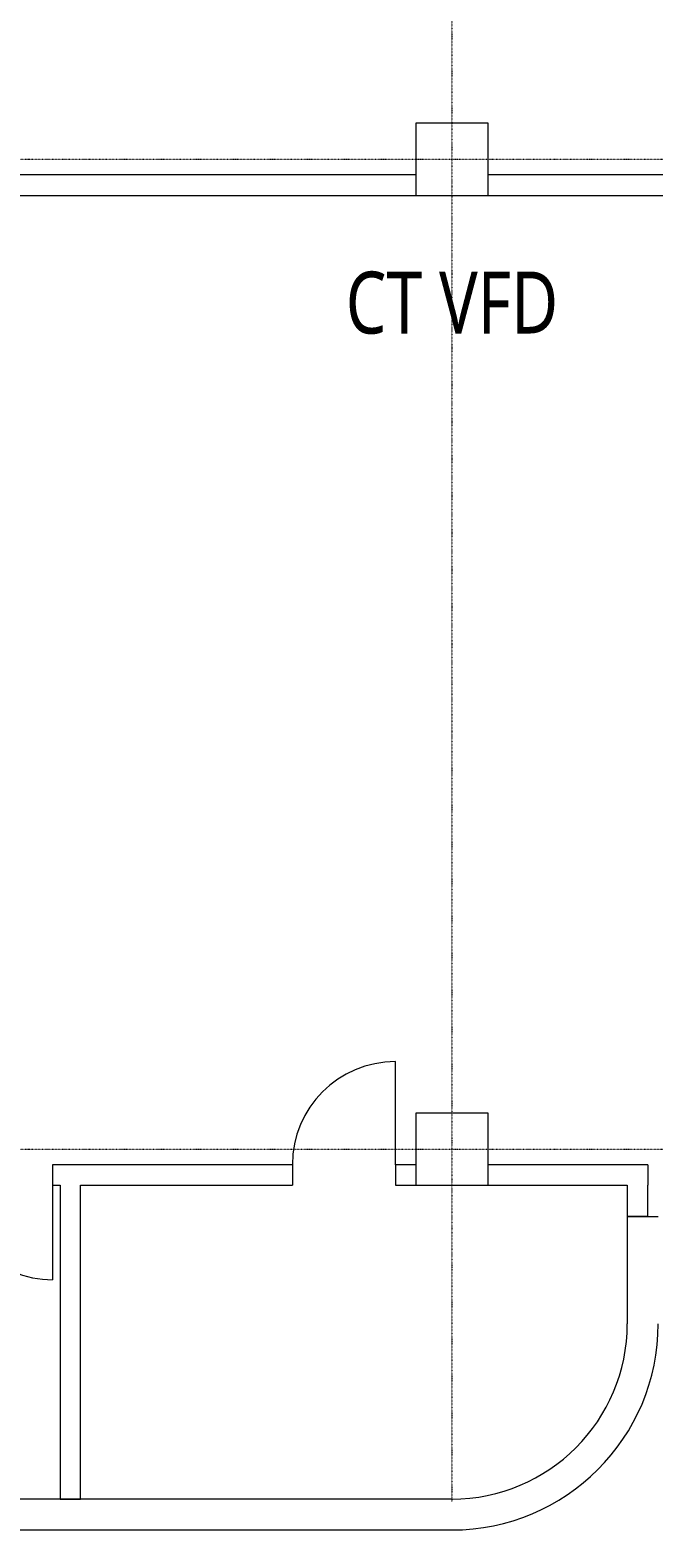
# Model space of a CAD drawing. Extents: x -177831 to -125285, y 4933 to 73531.
# Drawn here: x -166073 to -160031, y 4933 to 19478 of the extents above; entities that cross this region are included whole.
import ezdxf

# ---------------------------------------------------------------- set-up
doc = ezdxf.new("R2010")
doc.units = 0
doc.header["$LTSCALE"] = 15
doc.linetypes.add('CUP- L30$0$JJP_三點線', pattern=[0.9, 0.3, -0.15, 0, -0.15, 0, -0.15, 0, -0.15])
for name, color, linetype in [('CUP- L30$0$A-TEXT.Newcub', 252, 'Continuous'), ('CUP- L30$0$A-WALL-EX.Newcub', 252, 'Continuous'), ('CUP- L30$0$A-WALL-IN.Newcub', 252, 'Continuous'), ('CUP- L30$0$Door', 252, 'Continuous'), ('CUP- L30$0$S-COL.Newcub', 252, 'Continuous'), ('CUP- L30$0$S-GRID.Newcub', 252, 'Continuous')]:
    doc.layers.add(name, color=color, linetype=linetype)
doc.styles.add('CUP- L30$0$Standard', font='', dxfattribs={"width": 0.8})
doc.styles.get('CUP- L30$0$Standard').set_extended_font_data('Microsoft JhengHei')

# ---------------------------------------------------------------- blocks, each defined once
blk = doc.blocks.new('CUP- L30')
at = {"layer": 'CUP- L30$0$A-WALL-EX.Newcub', "lineweight": 0, "flags": 128}
for points in [[(-160282, 7974), (-160282, 6933)], [(-160282, 7974), (-159981, 7974)], [(-161981, 5233), (-172581, 5233)], [(-172581, 4933), (-161981, 4933)]]:
    blk.add_lwpolyline(points, dxfattribs=at)
at = {"layer": 'CUP- L30$0$A-WALL-EX.Newcub', "lineweight": 0}
for radius, end in [(2000, 359.9992), (1700, 359.9991)]:
    blk.add_arc((-161981, 6933), radius, 270, end, dxfattribs=at)
at = {"layer": 'CUP- L30$0$A-WALL-IN.Newcub', "lineweight": 0}
for p, q in [((-165854, 8475), (-165854, 8360)), ((-163529, 8475), (-163529, 8360)), ((-162529, 8475), (-162529, 8360)), ((-165854, 8360), (-165854, 8275)), ((-163529, 8360), (-163529, 8275)), ((-162529, 8360), (-162529, 8275))]:
    blk.add_line(p, q, dxfattribs=at)
at = {"layer": 'CUP- L30$0$A-WALL-IN.Newcub', "lineweight": 0, "flags": 128}
for points in [[(-162331, 18075), (-172431, 18075)], [(-151531, 18075), (-161631, 18075)], [(-167181, 17875), (-162331, 17875)], [(-161631, 17875), (-151531, 17875)], [(-163529, 8475), (-165854, 8475)], [(-162331, 8475), (-162529, 8475)], [(-160081, 8475), (-161631, 8475)], [(-160081, 8475), (-160081, 8275)], [(-165854, 8275), (-165782, 8275)], [(-165782, 8275), (-165782, 5233)], [(-165582, 8275), (-163529, 8275)], [(-165582, 5233), (-165582, 8275)], [(-162529, 8275), (-162331, 8275)], [(-161631, 8275), (-160282, 8275)], [(-160282, 8275), (-160282, 7974)], [(-160081, 7974), (-160081, 8275)], [(-160081, 7974), (-160282, 7974)], [(-165782, 5233), (-165582, 5233)]]:
    blk.add_lwpolyline(points, dxfattribs=at)
at = {"layer": 'CUP- L30$0$Door', "lineweight": 0}
for p, q in [((-162529, 8475), (-162529, 9475)), ((-165854, 8475), (-165854, 8360)), ((-165854, 8475), (-165854, 8360)), ((-163529, 8475), (-163529, 8360)), ((-163529, 8475), (-163529, 8360)), ((-162529, 8475), (-162529, 8360)), ((-162529, 8475), (-162529, 8360)), ((-165854, 8360), (-165854, 7360)), ((-165854, 8360), (-165854, 8275)), ((-163529, 8360), (-163529, 8275)), ((-162529, 8360), (-162529, 8275))]:
    blk.add_line(p, q, dxfattribs=at)
for centre, start, end in [((-162529, 8475), 90.0008, 180.0008), ((-165854, 8360), 180.0008, 270.0008)]:
    blk.add_arc(centre, 1000, start, end, dxfattribs=at)
at = {"layer": 'CUP- L30$0$S-COL.Newcub', "lineweight": 0, "flags": 128}
for points in [[(-162331, 17875), (-161631, 17875), (-161631, 18575), (-162331, 18575)], [(-162331, 8275), (-161631, 8275), (-161631, 8975), (-162331, 8975)]]:
    blk.add_lwpolyline(points, close=True, dxfattribs=at)
at = {"layer": 'CUP- L30$0$S-GRID.Newcub', "linetype": 'CUP- L30$0$JJP_三點線', "lineweight": 0}
for p, q in [((-161981, 71521), (-161981, 5216)), ((-175821, 18225), (-125495, 18225)), ((-175821, 8625), (-125495, 8625)), ((-161981, 5216), (-161981, 5206))]:
    blk.add_line(p, q, dxfattribs=at)
at = {"layer": 'CUP- L30$0$A-TEXT.Newcub', "linetype": 'Continuous', "lineweight": 0, "insert": (-161981, 17135), "char_height": 600, "attachment_point": 2, "style": 'CUP- L30$0$Standard'}
blk.add_mtext('\\A1;CT VFD', dxfattribs=at)

msp = doc.modelspace()

# ---------------------------------------------------------------- block references
msp.add_blockref('CUP- L30', (0, 0))

doc.saveas('drawing.dxf')
